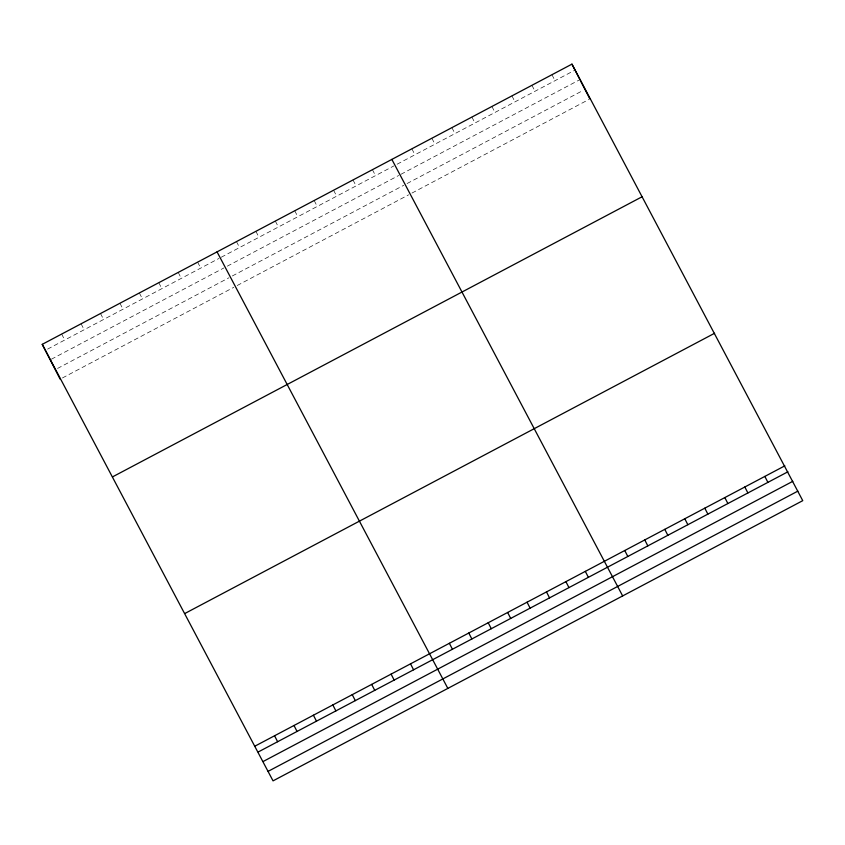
<?xml version="1.0" encoding="UTF-8"?>
<svg xmlns="http://www.w3.org/2000/svg" width="845" height="845" viewBox="0 0 845 845"><rect width="100%" height="100%" fill="white"/><g stroke="black" fill="none" stroke-linecap="round" stroke-linejoin="round"><path stroke-width="0.63" stroke-dasharray="4.22 3.17" d="M47.595 349.101L218.982 258.443M221.263 257.229L393.781 165.969M397.15 164.194L573.913 70.684M51.355 359.231L223.872 267.971M227.305 266.154L398.682 175.496M400.931 174.302L578.814 80.212M57.544 368.441L228.921 277.783M232.343 275.966L403.72 185.308M407.089 183.534L582.744 90.616M62.435 377.968L233.811 287.311M237.244 285.494L408.621 194.836M411.98 193.061L588.754 99.552M551.954 74.719L555.017 80.676M531.938 85.303L535.001 91.271M511.933 95.886L514.996 101.854M491.917 106.47L494.98 112.438M471.901 117.064L474.974 123.021M451.895 127.648L454.959 133.605M431.879 138.231L434.943 144.199M411.874 148.815L414.937 154.783M372.434 169.676L375.497 175.644M353.009 179.953L356.083 185.911M333.595 190.231L336.659 196.188M314.171 200.497L317.234 206.465M294.747 210.775L297.81 216.742M275.322 221.052L278.385 227.009M255.898 231.329L258.961 237.287M236.473 241.596L239.547 247.564M197.635 262.151L200.698 268.108M178.21 272.417L181.274 278.385M158.786 282.695L161.849 288.663M139.362 292.972L142.425 298.929M119.937 303.249L123.011 309.207M100.523 313.516L103.586 319.484M81.099 323.793L84.162 329.761M61.674 334.071L64.738 340.028"/><path stroke-width="1.27" d="M42.25 344.337L571.959 64.135L802.75 500.662L273.041 780.864L42.25 344.337L60.153 379.173M112.501 476.897L642.211 196.695M184.886 613.481L714.595 333.268M255.137 746.04L784.847 465.827M258.2 751.997L787.91 471.785M263.101 761.525L792.811 481.312M268.14 771.337L797.849 491.135M391.858 159.399L622.649 595.926M217.059 251.873L447.839 688.4M571.959 64.135L587.412 94.196M587.909 95.158L589.863 98.96M764.841 476.411L767.904 482.379M744.825 486.995L747.888 492.962M724.82 497.578L727.883 503.546M704.804 508.172L707.867 514.13M684.788 518.756L687.862 524.713M664.783 529.34L667.846 535.308M644.767 539.923L647.83 545.891M624.761 550.507L627.824 556.475M585.321 571.368L588.384 577.336M565.896 581.645L568.97 587.613M546.483 591.922L549.546 597.88M527.058 602.2L530.121 608.157M507.634 612.467L510.697 618.434M488.209 622.744L491.272 628.712M468.785 633.021L471.848 638.978M449.36 643.288L452.434 649.256M410.522 663.843L413.585 669.8M391.098 674.12L394.161 680.077M371.673 684.387L374.736 690.354M352.249 694.664L355.312 700.632M332.824 704.941L335.887 710.898M313.411 715.219L316.474 721.176M293.986 725.485L297.049 731.453M274.562 735.763L277.625 741.73"/></g></svg>
